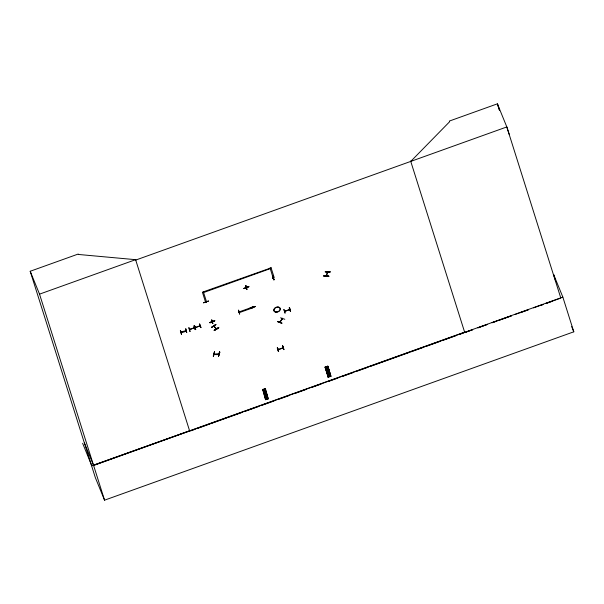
<?xml version="1.0" encoding="UTF-8"?>
<svg xmlns="http://www.w3.org/2000/svg" width="604" height="604" viewBox="0 0 604 604"><rect width="100%" height="100%" fill="white"/><g stroke="black" fill="none" stroke-linecap="round" stroke-linejoin="round"><path stroke-width="0.91" d="M327.851 272.034L327.685 271.657M328.772 276.36L323.827 276.209L323.827 275.802M328.825 276.194L323.872 275.968L328.78 276.383M195.13 329.482C196.761 330.086 193.31 328.108 194.095 325.918M247.013 289.467L245.843 285.632M277.5 347.806L278.444 351.596L277.296 347.889M214.511 352.087L213.423 356.186L214.488 351.928M213.431 356.02L214.571 352.117M213.242 356.194L214.465 351.943M214.329 353.921C213.544 354.623 219.071 355.243 218.852 353.65M218.527 356.141L219.516 351.86L218.527 356.141L219.864 352.034L218.588 356.118M205.964 302.174L206.266 302.438L206.145 302.023M211.936 321.079L212.185 321.781L212.057 321.373M325.262 271.898L330.29 271.845L325.337 271.672M326.16 275.741L327.519 271.649M186.16 330.607L185.7 330.735M284.763 311.196L285.247 311.007M285.352 311.151L285.133 310.683L285.315 311.173M289.21 309.603L289.761 309.399M278.119 349.595L283.004 347.798M278.618 349.58L278.429 349.067M282.566 348.002L282.521 347.594M189.611 329.535L190.169 329.512L189.92 329.006M195.175 327.564L195.734 327.549L195.485 327.036M212.291 321.698L212.147 321.049M239.108 312.223L238.874 311.672M213.733 325.662L214.005 326.417L213.831 325.699M213.899 325.986L216.534 328.901L216.368 328.516M281.849 322.981L281.766 323.382L277.576 321.562M280.15 322.128L279.878 321.698M326.296 275.326L326.462 276.073L326.228 275.371M289.263 309.58L289.165 309.195M289.512 309.067L289.716 309.603L289.633 309.067M278.172 349.58L278.082 349.188M278.708 349.55L278.58 349.157M189.709 329.474L194.624 327.761L194.163 327.904M189.475 329.203L189.648 329.663L194.428 327.617M195.273 327.511L200.188 325.798L195.334 327.693L195.137 327.157M199.569 325.881L200.113 325.805M246.794 287.043L246.93 287.376M238.663 312.404L238.467 311.883M273.242 278.134L272.721 278.142L274.216 277.659L271.007 267.572M326.522 275.99L327.821 272.042M213.71 326.092L216.36 329.037L216.111 328.312M265.903 399.554L265.526 399.697L262.657 389.474L265.413 388.666L268.214 398.678M262.906 389.535L265.654 399.561M263.14 389.301L266.017 399.523L266.394 399.38L263.14 389.301L266.387 399.395M263.389 389.376L266.334 399.41M264.575 388.984L267.549 398.995L264.673 388.78L267.912 398.866L267.527 398.995L268.085 398.806M264.922 388.855L267.866 398.882M268.402 398.693L268.017 398.821L265.164 388.606M268.161 398.61L265.526 399.697M328.214 377.115L325.027 367.247L325.707 366.938M325.896 366.953L328.87 376.979L325.654 366.877L328.357 377.153L325.216 367.104M330.109 376.556L327.043 366.553L327.723 366.235M327.927 366.243L330.894 376.284L327.927 366.243L325.171 367.058M330.667 376.194L330.373 376.458L327.67 366.183L330.864 376.284L328.04 377.266M328.576 377.077L325.654 366.877M330.056 376.571L330.433 376.428L327.436 366.409M330.214 272.004L325.254 271.823M280.566 317.81L284.809 319.289M282.453 318.263L279.72 322.415L279.607 321.992M279.954 322.393L282.604 318.316M246.236 287.474L246.726 287.957M252.608 307.398L252.321 306.757L252.578 307.398L252.706 306.998M252.812 307.3L252.532 306.636M214.058 354.095L218.942 353.695M282.521 319.003L282.362 318.663M410.758 161.404L449.633 121.721L449.361 121.064L497.394 103.828L506.824 126.938L509.24 134.352M282.476 319.025L282.151 318.595M194.616 327.942L194.367 327.428M199.728 325.933L199.584 325.586M212.842 321.683L212.797 321.524M180.324 330.705L181.487 334.405L180.528 330.441M283.925 309.497L285.088 313.197L283.925 309.52M327.187 366.424L330.207 376.42M330.569 376.398L327.534 366.379M188.788 327.829L189.92 331.543M194.337 325.866L195.469 329.558M211.543 327.398L215.953 324.552M211.589 327.466L215.9 324.431L211.498 327.27M214.186 330.26C221.925 324.839 218.618 328.961 214.163 330.222M214.254 330.403L218.648 327.564M289.709 309.588L284.869 311.339L284.718 310.788M282.929 347.655L282.868 347.466M190.109 329.52L189.981 329.021M195.673 327.549L195.636 327.134M186.115 330.63C174.141 333.446 186.719 332.676 186.032 330.282M283.072 348.002L278.21 349.701M555.582 280.709L553.619 274.48L562.852 297.115L573.8 331.815L104.552 500.172L93.605 465.473L84.198 442.407L30.2 271.264L78.233 254.035L78.407 254.458L135.598 259.675L135.726 260.075L506.824 126.938L560.822 298.082M30.2 271.264L39.532 294.14L135.666 259.652L135.794 260.052M202.385 292.193L271.12 267.851M205.481 302L206.568 301.932L203.359 291.838M185.881 328.735L186.689 332.328M181.026 332.072C180.883 332.917 182.302 332.404 181.532 331.89M252.329 307.172L238.988 311.958L239.214 312.676L252.548 307.889L252.208 306.892M290.63 311.188L289.482 307.527M289.716 309.422L284.877 311.309M290.396 311.256L289.467 307.512M277.281 347.919L278.648 351.309M283.646 349.512L282.483 345.835M464.627 332.14L93.529 465.284L39.532 294.14M93.605 465.473L562.852 297.115M190.607 430.901L195.039 429.308M196.813 428.674L210.124 423.895M211.898 423.261L226.983 417.847M228.757 417.213L242.068 412.441M245.617 411.165L258.92 406.394M262.468 405.118L274.005 400.981M279.327 399.07L289.089 395.567M294.412 393.657L305.941 389.52M311.264 387.609L321.026 384.106M328.123 381.562L337.885 378.059M342.317 376.473L352.962 372.653M357.402 371.06L368.047 367.24M370.713 366.281L408.855 352.6M410.637 351.958L423.94 347.187M425.714 346.553L440.799 341.139M442.573 340.505L455.884 335.726M459.433 334.457L463.864 332.864M410.629 160.996L464.755 332.547L472.683 329.701M477.975 327.798L487.67 324.325L477.975 327.821M511.467 315.786L492.071 322.74L496.496 321.207M514.986 314.518L528.206 309.776M533.498 307.881L543.192 304.401M545.835 303.457L559.938 298.399M464.755 332.547L472.69 329.709M498.262 320.581L511.482 315.854M520.301 312.706L528.236 309.875M540.58 305.465L543.23 304.514M545.873 303.57L552.041 301.366M272.646 275.998L273.771 279.69M245.949 285.79L246.794 289.58L245.866 285.601M243.903 288.365L248.923 286.583L243.978 288.561M203.488 302.732L208.493 300.958M243.948 288.486L248.961 286.719M203.525 302.868L208.539 301.094M250.132 308.108C259.803 304.023 253.476 308.621 250.116 308.07M238.565 312.276L238.935 311.762M200.83 327.655L199.562 323.827L201.049 327.602M239.652 314.005L238.444 310.124L239.577 313.816M212.872 323.608L211.672 319.727L212.797 323.419M246.447 287.172L246.364 287.798M325.473 368.07L327.98 367.194M262.959 390.501L265.466 389.625M326.772 372.434L329.278 371.558M264.265 394.857L266.772 393.982M327.081 373.446L329.588 372.57M264.567 395.877L267.074 395.001M327.353 374.352L329.859 373.476M264.839 396.775L267.346 395.899M327.655 375.363L330.161 374.488M265.141 397.794L267.647 396.919M327.859 376.043L330.365 375.167M265.345 398.474L267.851 397.598M181.268 332.547L181.117 331.996M212.283 321.381L212.449 321.826L212.11 321.018M185.7 330.916L185.526 330.464M181.6 332.208L181.464 331.875M282.717 348.108L282.483 347.655M278.27 349.701L277.983 349.263M273.159 277.983L270.033 267.919M272.789 278.308L272.668 277.757M194.141 328.1L194.02 327.549M189.724 329.648L189.573 329.127M218.633 354.004L218.98 354.201L218.799 353.861M282.619 345.979L283.782 349.656L282.529 345.843M282.808 345.911L283.986 349.588M272.751 276.141L273.854 279.878M272.985 276.073L274.11 279.765M273.884 279.833L272.683 276.005M239.682 313.959L238.542 310.252M213.952 326.394L213.574 325.76M327.496 272.434L327.436 271.732M323.827 275.847L328.772 276.013M218.55 354.186L218.422 353.793M277.629 321.713L281.925 323.17M289.324 309.716L289.127 309.248M195.266 327.678L195.039 327.232M186.779 332.457L185.602 328.833M214.073 354.238L213.922 353.763M214.382 330.562L218.784 327.723M246.462 288.093L246.258 287.376M212.11 321.721L211.891 321.139M571.671 326.598L573.8 331.815M270.26 268.637L203.578 292.555M273.129 277.636L273.212 278.172L273.016 277.636M272.631 277.817L272.804 278.278M284.627 310.864L284.801 311.324M279.803 321.721L279.901 322.461L279.818 322.06M246.357 287.247L246.696 288.055M238.882 311.966L238.603 312.404L238.429 311.943M206.296 302.34L206.055 301.766L206.266 302.438M205.836 301.758L206.092 302.498L205.979 302.128M215.96 328.41L216.073 328.803M214.012 325.903L214.163 326.319M214.382 353.718L214.579 354.231M193.982 327.61L194.216 328.085M188.992 327.564L190.117 331.445M185.911 330.282L186.115 330.811M185.564 330.403L185.768 330.939M82.635 443.298L91.793 465.744L189.596 430.818L135.598 259.675M104.552 500.172L95.311 477.538L84.364 442.838M255.19 306.462L250.199 308.282M497.666 104.492L499.546 110.26M497.394 103.828L499.372 110.102M289.203 307.625L290.365 311.302M202.499 292.472L205.594 302.279M195.764 329.474L194.631 325.783L193.997 325.79L195.205 329.671M194.526 325.624L195.681 329.474M325.518 367.081L328.523 377.1M325.163 367.043L328.168 377.138M264.673 388.78L267.67 398.866M214.707 320.716C205.783 323.442 210.758 323.638 214.699 320.679M214.775 320.867L209.754 322.612L214.782 320.89M276.149 312.2A3.307 2.393 -22.2 0 0 280.196 308.538A3.307 2.393 -22.2 0 0 274.903 308.229A3.307 2.393 -22.2 0 0 276.149 312.2M276.088 312.049A3.307 2.393 -22.2 0 0 280.135 308.395A3.307 2.393 -22.2 0 0 274.843 308.085A3.307 2.393 -22.2 0 0 276.088 312.049"/></g></svg>
